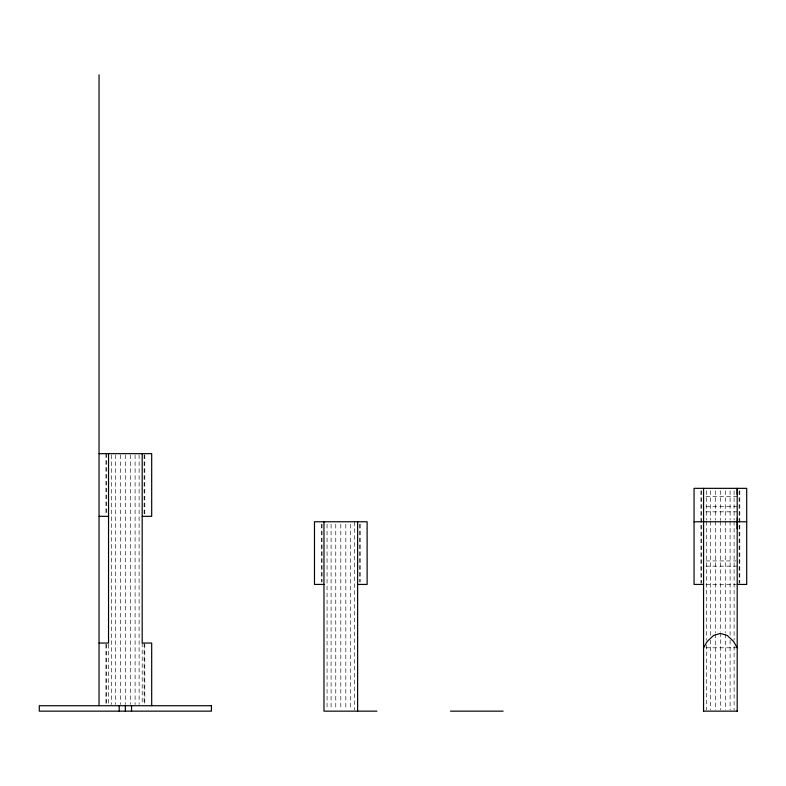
<?xml version="1.0" encoding="UTF-8"?>
<svg xmlns="http://www.w3.org/2000/svg" width="786" height="786" viewBox="0 0 786 786"><rect width="100%" height="100%" fill="white"/><g stroke="black" fill="none" stroke-linecap="round" stroke-linejoin="round"><path stroke-width="0.59" stroke-dasharray="3.93 2.95" d="M705.956 496.693L737.209 496.693M705.956 506.616L737.209 506.616M705.956 511.843L737.209 511.843M705.956 560.929L736.01 560.929M705.956 566.156L737.209 566.156M705.956 584.43L736.001 584.43M705.956 647.792L736.001 647.792M739.803 490.778L739.803 583.222M739.145 490.778L739.145 583.222M734.114 490.788L734.114 520.175M734.114 521.393L734.114 640.148M734.114 646.269L734.114 709.925M730.096 490.788L730.096 520.175M730.096 521.393L730.096 635.245M730.096 640.148L730.096 709.925M725.409 490.788L725.409 520.175M725.409 521.393L725.409 632.799M725.409 634.027L725.409 709.925M720.379 490.729L720.379 520.568M720.379 521.393L720.379 631.58M720.379 632.799L720.379 709.925M715.348 490.788L715.348 520.175M715.348 521.393L715.348 632.799M715.348 634.027L715.348 709.925M710.662 490.788L710.662 520.175M710.662 521.393L710.662 635.245M710.662 640.148L710.662 709.925M706.643 490.788L706.643 520.175M706.643 521.393L706.643 640.148M706.643 645.041L706.643 709.925M701.613 490.778L701.613 583.222M700.955 490.778L700.955 583.222M360.224 524.174L360.224 582.023M359.566 524.174L359.566 582.023M354.535 521.766L354.535 709.925M350.517 524.213L350.517 709.925M345.83 524.213L345.83 709.925M340.8 524.213L340.8 709.925M335.769 524.213L335.769 709.925M331.083 524.213L331.083 709.925M327.064 524.213L327.064 709.925M322.034 524.174L322.034 582.023M321.376 524.174L321.376 582.023M144.791 454.868L144.791 515.125M144.791 644.255L144.791 704.511M144.133 454.868L144.133 515.125M144.133 643.046L144.133 704.511M142.187 643.046L142.187 704.511M139.102 454.888L139.102 704.492M135.084 454.888L135.084 704.492M130.397 454.888L130.397 704.492M125.367 454.888L125.367 704.492M120.337 454.888L120.337 704.492M115.65 454.888L115.65 704.492M111.632 454.888L111.632 704.492M108.537 644.255L108.537 704.511M106.601 453.66L106.601 515.125M106.601 644.255L106.601 704.511M105.943 453.66L105.943 515.125M105.943 644.255L105.943 704.511"/><path stroke-width="1.18" d="M703.558 647.792L707.223 641.405L713.57 635.432L720.379 633.398L727.188 635.432L733.544 641.405L737.199 647.792M99.046 453.66L151.688 453.66L151.688 516.333L142.187 516.333M99.046 516.333L108.537 516.333M694.058 521.766L746.7 521.766M323.97 584.43L314.479 584.43L314.479 521.766L367.121 521.766L367.121 584.43L357.62 584.43M703.558 584.43L694.058 584.43L694.058 488.342L746.7 488.342L746.7 584.43L737.199 584.43M99.046 643.046L108.537 643.046L108.537 453.66M376.936 711.153L323.97 711.153L323.97 521.766M450.466 711.153L503.109 711.153M703.431 711.153L737.327 711.153M737.209 494.581L737.199 488.342L737.199 711.153M703.558 488.342L703.558 711.153M357.62 521.766L357.62 711.153M151.688 705.72L151.688 643.046L142.187 643.046L142.187 453.66M131.527 705.72L131.527 711.153M125.367 705.72L125.367 711.153M119.207 705.72L119.207 711.153M99.046 74.847L99.046 705.72M737.199 528.752A204.537 0.511 -89.9 0 1 737.376 517.807M211.434 705.72L39.3 705.72L39.3 711.153L211.434 711.153L211.434 705.72"/></g></svg>
